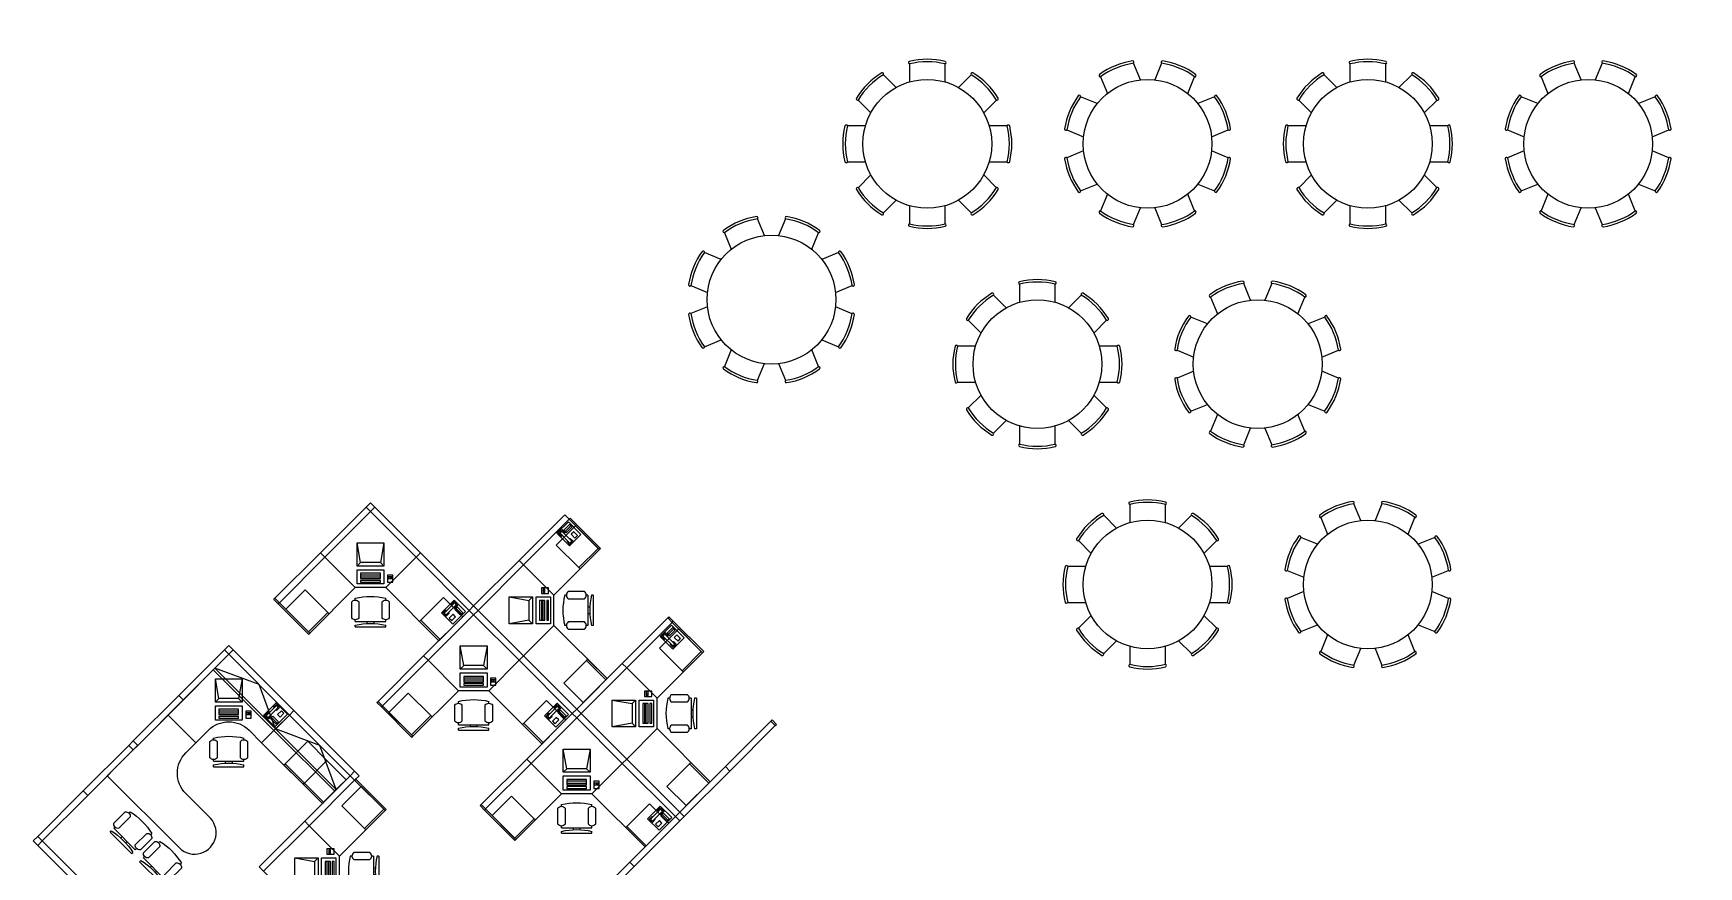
# Model space of a CAD drawing. Extents: x 134 to 3030, y 231 to 1533.
# Drawn here: x 371 to 1301, y 1029 to 1494 of the extents above; entities that cross this region are included whole.
import ezdxf

# ---------------------------------------------------------------- set-up
doc = ezdxf.new("R2010")
doc.units = 0
doc.header["$LTSCALE"] = 96
doc.header["$MEASUREMENT"] = 0
doc.layers.get('0').update_dxf_attribs({"linetype": 'CONTINUOUS'})
for name, color, linetype, lineweight in [('A-FURN-3-WKSF', 200, 'CONTINUOUS', 25), ('A-FURN-P-PEDS', 5, 'CONTINUOUS', 25), ('A-FURN-P-PHWL-46', 1, 'CONTINUOUS', 25), ('A-FURN-P-PHWL-462', 1, 'CONTINUOUS', 25), ('A-FURN-P-SEAT', 4, 'CONTINUOUS', 25), ('A-FURN-P-STOR', 7, 'CONTINUOUS', 25), ('A-FURN-P-WKSF', 200, 'CONTINUOUS', 25), ('A-FURN-P-WKSF2', 200, 'CONTINUOUS', 25), ('COMPUTER-P3', 2, 'CONTINUOUS', 25), ('TELEPHONE-ST12', 3, 'CONTINUOUS', 25)]:
    doc.layers.add(name, color=color, linetype=linetype, lineweight=lineweight)
doc.styles.add('ATTR', font='romans.shx', dxfattribs={"width": 0.8, "height": 2.52})

# ---------------------------------------------------------------- blocks, each defined once
blk = doc.blocks.new('http...pointasearch.autodesk.com.GeneralSymbolsCatalog.idropxml.DESK_CHAIR.xml.DESK_CHAIR')
at = {"linetype": 'Continuous'}
for p, q in [((-8.5, 0), (-8.5, -1)), ((-8.5, 0), (8.5, 0)), ((8.5, 0), (8.5, -1)), ((-10.5, -5), (-10.5, -14)), ((-8.5, -3), (-8.5, -4)), ((-8.5, -3), (8.5, -3)), ((-6.5, -14), (-6.5, -5)), ((-2, -3), (-2, -1.9355)), ((2, -1.9576), (2, -3)), ((6.5, -5), (6.5, -14)), ((8.5, -3), (8.5, -4)), ((10.5, -14), (10.5, -5)), ((-8.5, -15), (-8.5, -16)), ((8.5, -15), (8.5, -16))]:
    blk.add_line(p, q, dxfattribs=at)
for centre, radius, start, end in [((-8.5, -6.5), 2.5, 36.8699, 143.1301), ((0, 34.625), 36.625, 256.5803, 283.4197), ((8.5, -6.5), 2.5, 36.8699, 143.1301), ((-8.5, -12.5), 2.5, 216.8699, 323.1301), ((0, 19.625), 36.625, 256.5803, 283.4197), ((8.5, -12.5), 2.5, 216.8699, 323.1301)]:
    blk.add_arc(centre, radius, start, end, dxfattribs=at)
at = {"style": 'ATTR', "width": 0.8, "flags": 9}
blk.add_attdef('ESTCODE', (0, 0), '', height=0.0042, dxfattribs=at)
blk = doc.blocks.new('http...pointasearch.autodesk.com.GeneralSymbolsCatalog.idropxml.COMPUTER_TERMINAL.xml.COMPUTER_TERMINAL')
for p, q in [((0, -13), (0, 0)), ((2, -11), (0, 0)), ((0, 0), (15, 0)), ((15, 0), (13, -11)), ((15, 0), (15, -13)), ((0, -13), (2, -11)), ((15, -13), (0, -13)), ((0, -15), (15, -15)), ((0, -23), (0, -15)), ((13, -11), (2, -11)), ((13, -17), (2, -17)), ((2, -17), (2, -20)), ((13, -18), (2, -18)), ((13, -11), (15, -13)), ((13, -20), (13, -17)), ((15, -15), (15, -23)), ((17, -18), (17, -22)), ((20, -18), (17, -18)), ((20, -22), (20, -18)), ((15, -23), (0, -23)), ((2, -19), (13, -19)), ((2, -20), (13, -20)), ((13, -21), (2, -21)), ((2, -21), (2, -22)), ((2, -22), (13, -22)), ((13, -22), (13, -21)), ((17, -22), (20, -22)), ((17.5, -19), (17.5, -20)), ((19.5, -19), (17.5, -19)), ((17.5, -20), (19.5, -20)), ((18.5, -19), (18.5, -20)), ((19.5, -20), (19.5, -19))]:
    blk.add_line(p, q)
at = {"style": 'ATTR', "width": 0.8, "flags": 9}
blk.add_attdef('ESTCODE', (0, 0), '', height=0.000059, dxfattribs=at)
blk = doc.blocks.new('http...pointasearch.autodesk.com.GeneralSymbolsCatalog.idropxml.MULTI_LINE_TELEPHONE.xml.MULTI_LINE_TELEPHONE')
for p, q in [((-4.5, 0), (4.5, 0)), ((-4.5, -10), (-4.5, 0)), ((4.5, 0), (4.5, -10)), ((-4, -0.5), (-4, -3)), ((-4, -3), (-3.25, -3)), ((-1.25, -0.5), (-3.75, -0.5)), ((-3.75, -0.5), (-3.75, -2.75)), ((-3.75, -2.75), (-3.25, -2.75)), ((-3.75, -9.5), (-3.75, -7.25)), ((-3.75, -7.25), (-3.25, -7.25)), ((-3.25, -1), (-1.75, -1)), ((-3.25, -1), (-3.25, -9)), ((-3.25, -9), (-1.75, -9)), ((-1.75, -9), (-1.75, -1)), ((-1.75, -2.75), (-1.25, -2.75)), ((-1.75, -3), (-1, -3)), ((-1.75, -7.25), (-1.25, -7.25)), ((-1.25, -2.75), (-1.25, -0.5)), ((-1.25, -7.25), (-1.25, -9.5)), ((-1, -3), (-1, -0.5)), ((-0.5, -1.5), (-0.5, -3.5)), ((4, -1.5), (-0.5, -1.5)), ((-0.5, -2.5), (4, -2.5)), ((-0.5, -3.5), (4, -3.5)), ((0.75, -6), (0.75, -9)), ((2.75, -6), (0.75, -6)), ((0.75, -9), (2.75, -9)), ((2.75, -9), (2.75, -6)), ((4, -3.5), (4, -1.5)), ((4.5, -10), (-4.5, -10)), ((-1.25, -9.5), (-3.75, -9.5))]:
    blk.add_line(p, q)
at = {"style": 'ATTR', "width": 0.8, "flags": 9}
blk.add_attdef('ESTCODE', (0, 0), '', height=0.0000256, dxfattribs=at)
blk = doc.blocks.new('http...pointasearch.autodesk.com.GeneralSymbolsCatalog.idropxml.72_9-PIECE_ROUND_TABLE_S.xml.72_9-PIECE_ROUND_TABLE_S')
at = {"linetype": 'Continuous'}
for p, q in [((-17.38, 31.53), (-24.5, 38.64)), ((-10, 44.64), (-10, 34.58)), ((10, 34.58), (10, 44.64)), ((24.5, 38.64), (17.38, 31.53)), ((-38.64, 24.5), (-31.53, 17.38)), ((31.53, 17.38), (38.64, 24.5)), ((-34.58, 10), (-44.64, 10)), ((44.64, 10), (34.58, 10)), ((-44.64, -10), (-34.58, -10)), ((-31.53, -17.38), (-38.64, -24.5)), ((38.64, -24.5), (31.53, -17.38)), ((34.58, -10), (44.64, -10)), ((-24.5, -38.64), (-17.38, -31.53)), ((-10, -34.58), (-10, -44.64)), ((10, -44.64), (10, -34.58)), ((17.38, -31.53), (24.5, -38.64))]:
    blk.add_line(p, q, dxfattribs=at)
blk.add_circle((0, 0), 36, dxfattribs=at)
for centre, radius, start, end in [((0, 6.01), 41.27, 75.97797, 104.022), ((-4.25, 4.25), 41.27, 120.97797, 149.022), ((-3.25, 3.25), 41.27, 120.97797, 149.022), ((-25.15, 38.97), 0.753, 36.338, 117.19953), ((-25.04, 38.99), 0.652, 326.95, 39.6881), ((-9.77, 45.34), 0.753, 107.8005, 188.662), ((-9.86, 45.28), 0.652, 185.3119, 258.05), ((0, 4.6), 41.27, 75.97797, 104.022), ((9.77, 45.34), 0.753, 351.338, 72.19953), ((9.87, 45.28), 0.652, 281.95, 354.6881), ((25.04, 38.99), 0.652, 140.3119, 213.05), ((3.25, 3.25), 41.27, 30.97797, 59.022), ((25.15, 38.97), 0.753, 62.8005, 143.662), ((4.25, 4.25), 41.27, 30.97797, 59.022), ((-38.97, 25.15), 0.753, 152.8005, 233.662), ((-38.99, 25.04), 0.652, 230.3119, 303.05), ((38.99, 25.04), 0.652, 236.95, 309.6881), ((38.97, 25.15), 0.753, 306.338, 27.19953), ((-6.01, 0), 41.27, 165.97797, 194.022), ((-45.34, 9.77), 0.753, 81.338, 162.19953), ((-4.6, 0), 41.27, 165.97797, 194.022), ((-45.28, 9.87), 0.652, 11.95, 84.6881), ((45.28, 9.86), 0.652, 95.3119, 168.05), ((4.6, 0), 41.27, 345.97797, 14.022), ((45.34, 9.77), 0.753, 17.8005, 98.662), ((6.01, 0), 41.27, 345.97797, 14.022), ((-45.34, -9.77), 0.753, 197.8005, 278.662), ((-45.28, -9.86), 0.652, 275.3119, 348.05), ((45.28, -9.87), 0.652, 191.95, 264.6881), ((45.34, -9.77), 0.753, 261.338, 342.19953), ((-38.97, -25.15), 0.753, 126.338, 207.19953), ((-4.25, -4.25), 41.27, 210.97797, 239.022), ((-38.99, -25.04), 0.652, 56.95, 129.6881), ((-3.25, -3.25), 41.27, 210.97797, 239.022), ((3.25, -3.25), 41.27, 300.97797, 329.022), ((4.25, -4.25), 41.27, 300.97797, 329.022), ((38.99, -25.04), 0.652, 50.3119, 123.05), ((38.97, -25.15), 0.753, 332.8005, 53.662), ((-25.15, -38.97), 0.753, 242.8005, 323.662), ((-25.04, -38.99), 0.652, 320.3119, 33.05), ((-9.77, -45.34), 0.753, 171.338, 252.19953), ((-9.87, -45.28), 0.652, 101.95, 174.6881), ((0, -4.6), 41.27, 255.97797, 284.022), ((0, -6.01), 41.27, 255.97797, 284.022), ((9.86, -45.28), 0.652, 5.3119, 78.05), ((9.77, -45.34), 0.753, 287.8005, 8.662), ((25.04, -38.99), 0.652, 146.95, 219.6881), ((25.15, -38.97), 0.753, 216.338, 297.19953)]:
    blk.add_arc(centre, radius, start, end, dxfattribs=at)
at = {"style": 'ATTR', "width": 0.8, "flags": 9}
blk.add_attdef('ESTCODE', (0, 0), '', height=0.0189, dxfattribs=at)
blk = doc.blocks.new('FILE 1')
at = {"layer": 'A-FURN-P-PEDS'}
blk.add_lwpolyline([(-13.35, 13.35), (-24.13, 2.56), (-11.49, -10.08), (-0.71, 0.71)], close=True, dxfattribs=at)
at = {"layer": 'A-FURN-P-PEDS', "linetype": 'Continuous'}
blk.add_lwpolyline([(-0.71, 0.71), (-11.49, -10.08), (-10.78, -10.78), (0, 0)], close=True, dxfattribs=at)
blk = doc.blocks.new('DESK 1')
at = {"layer": 'A-FURN-P-WKSF'}
blk.add_lwpolyline([(702.31, 1139.66), (719.28, 1122.69), (744.73, 1148.15), (727.76, 1165.12)], close=True, dxfattribs=at)
blk.add_lwpolyline([(719.28, 1122.69), (702.31, 1139.66), (676.85, 1114.2), (702.31, 1088.75), (719.28, 1105.72), (719.28, 1122.69)], dxfattribs=at)
at = {"layer": 'A-FURN-P-WKSF2'}
blk.add_lwpolyline([(748.97, 1076.02), (719.28, 1105.72), (702.31, 1088.75), (732, 1059.05)], close=True, dxfattribs=at)

msp = doc.modelspace()

# ---------------------------------------------------------------- linework, layer by layer
at = {"layer": 'A-FURN-P-PEDS'}
for points in [[(673.76, 1219.12), (662.97, 1208.34), (675.61, 1195.7), (686.4, 1206.48)], [(511.83, 1172.45), (522.61, 1183.24), (535.25, 1170.6), (524.47, 1159.81)], [(599.86, 1178.99), (610.65, 1168.21), (598.01, 1155.57), (587.22, 1166.35)], [(667.22, 1131.09), (678, 1120.3), (690.64, 1132.94), (679.86, 1143.73)], [(569.46, 1114.82), (580.24, 1125.61), (592.88, 1112.97), (582.1, 1102.18)], [(657.49, 1121.36), (668.28, 1110.58), (655.64, 1097.94), (644.85, 1108.72)], [(724.84, 1073.46), (735.63, 1062.67), (748.27, 1075.31), (737.48, 1086.1)], [(627.09, 1057.19), (637.87, 1067.98), (650.51, 1055.34), (639.73, 1044.55)], [(715.12, 1063.73), (725.91, 1052.95), (713.27, 1040.31), (702.48, 1051.1)]]:
    msp.add_lwpolyline(points, close=True, dxfattribs=at)
at = {"layer": 'A-FURN-P-PEDS', "linetype": 'Continuous'}
for points in [[(686.4, 1206.48), (675.61, 1195.7), (676.32, 1194.99), (687.1, 1205.77)], [(524.47, 1159.81), (535.25, 1170.6), (535.96, 1169.89), (525.18, 1159.11)], [(587.22, 1166.35), (598.01, 1155.57), (597.3, 1154.86), (586.52, 1165.65)], [(679.86, 1143.73), (690.64, 1132.94), (691.35, 1133.65), (680.56, 1144.43)], [(582.1, 1102.18), (592.88, 1112.97), (593.59, 1112.26), (582.8, 1101.48)], [(644.85, 1108.72), (655.64, 1097.94), (654.93, 1097.23), (644.15, 1108.02)], [(737.48, 1086.1), (748.27, 1075.31), (748.97, 1076.02), (738.19, 1086.8)], [(639.73, 1044.55), (650.51, 1055.34), (651.22, 1054.63), (640.43, 1043.85)], [(702.48, 1051.1), (713.27, 1040.31), (712.56, 1039.6), (701.78, 1050.39)]]:
    msp.add_lwpolyline(points, close=True, dxfattribs=at)
at = {"layer": 'A-FURN-P-PEDS', "elevation": 0}
for points in [[(524.01, 1098.75), (534.79, 1087.97), (522.16, 1075.33), (511.37, 1086.11)], [(534.79, 1087.97), (545.58, 1077.18), (532.94, 1064.55), (522.16, 1075.33)], [(553.89, 1073.3), (543.1, 1062.51), (555.74, 1049.87), (566.53, 1060.66)]]:
    msp.add_lwpolyline(points, close=True, dxfattribs=at)
at = {"layer": 'A-FURN-P-PEDS', "linetype": 'Continuous', "elevation": 0}
for points in [[(511.37, 1086.11), (522.16, 1075.33), (521.45, 1074.62), (510.66, 1085.4)], [(522.16, 1075.33), (532.94, 1064.55), (532.23, 1063.84), (521.45, 1074.62)], [(566.53, 1060.66), (555.74, 1049.87), (556.45, 1049.17), (567.23, 1059.95)]]:
    msp.add_lwpolyline(points, close=True, dxfattribs=at)
at = {"layer": 'A-FURN-P-PHWL-46'}
for points in [[(533.66, 1201.53), (531.19, 1204.01), (556.64, 1229.46), (559.12, 1226.99)], [(584.57, 1201.53), (587.05, 1204.01), (561.59, 1229.46), (559.12, 1226.99)], [(670.13, 1222.75), (667.66, 1225.22), (642.2, 1199.76), (644.68, 1197.29)], [(508.2, 1176.08), (505.73, 1178.55), (531.19, 1204.01), (533.66, 1201.53)], [(614.27, 1171.83), (616.75, 1174.31), (587.05, 1204.01), (584.57, 1201.53)], [(644.68, 1197.29), (642.2, 1199.76), (616.75, 1174.31), (619.22, 1171.83)], [(507.59, 1175.46), (505.11, 1177.93), (505.73, 1178.55), (508.2, 1176.08)], [(591.29, 1143.9), (588.82, 1146.38), (614.27, 1171.83), (616.75, 1169.36)], [(642.2, 1143.9), (644.68, 1146.38), (619.22, 1171.83), (616.75, 1169.36)], [(727.76, 1165.12), (725.29, 1167.59), (699.83, 1142.14), (702.31, 1139.66)], [(728.38, 1165.73), (725.91, 1168.21), (725.29, 1167.59), (727.76, 1165.12)], [(565.83, 1118.45), (563.36, 1120.92), (588.82, 1146.38), (591.29, 1143.9)], [(671.9, 1114.2), (674.38, 1116.68), (644.68, 1146.38), (642.2, 1143.9)], [(702.31, 1139.66), (699.83, 1142.14), (674.38, 1116.68), (676.85, 1114.2)], [(565.22, 1117.83), (562.74, 1120.3), (563.36, 1120.92), (565.83, 1118.45)], [(648.92, 1086.27), (646.44, 1088.75), (671.9, 1114.2), (674.38, 1111.73)], [(699.83, 1086.27), (702.31, 1088.75), (676.85, 1114.2), (674.38, 1111.73)], [(785.39, 1107.49), (782.92, 1109.96), (757.46, 1084.51), (759.93, 1082.03)], [(786.01, 1108.11), (783.53, 1110.58), (782.92, 1109.96), (785.39, 1107.49)], [(623.46, 1060.82), (620.99, 1063.29), (646.44, 1088.75), (648.92, 1086.27)], [(729.53, 1056.58), (732, 1059.05), (702.31, 1088.75), (699.83, 1086.27)], [(759.93, 1082.03), (757.46, 1084.51), (732, 1059.05), (734.48, 1056.58)], [(622.84, 1060.2), (620.37, 1062.67), (620.99, 1063.29), (623.46, 1060.82)], [(706.55, 1028.64), (704.07, 1031.12), (729.53, 1056.58), (732, 1054.1)], [(681.09, 1003.19), (678.62, 1005.66), (704.07, 1031.12), (706.55, 1028.64)]]:
    msp.add_lwpolyline(points, close=True, dxfattribs=at)
at = {"layer": 'A-FURN-P-PHWL-46', "elevation": 0}
for points in [[(454.45, 1121.82), (451.98, 1124.3), (477.43, 1149.75), (479.91, 1147.28)], [(513.85, 1113.34), (516.32, 1115.81), (482.38, 1149.75), (479.91, 1147.28)], [(428.99, 1096.37), (426.52, 1098.84), (451.98, 1124.3), (454.45, 1121.82)], [(547.79, 1079.39), (550.26, 1081.87), (516.32, 1115.81), (513.85, 1113.34)], [(401.06, 1068.43), (398.59, 1070.91), (424.04, 1096.37), (426.52, 1093.89)], [(375.61, 1042.98), (373.13, 1045.45), (398.59, 1070.91), (401.06, 1068.43)], [(550.26, 1076.92), (547.79, 1079.39), (522.33, 1053.94), (524.81, 1051.46)], [(524.81, 1051.46), (522.33, 1053.94), (496.88, 1028.48), (499.35, 1026.01)], [(398.59, 1015.05), (401.06, 1017.52), (375.61, 1042.98), (373.13, 1040.5)]]:
    msp.add_lwpolyline(points, close=True, dxfattribs=at)
at = {"layer": 'A-FURN-P-PHWL-462'}
for points in [[(561.59, 1229.46), (559.12, 1231.94), (556.64, 1229.46), (559.12, 1226.99)], [(619.22, 1171.83), (616.75, 1174.31), (614.27, 1171.83), (616.75, 1169.36)], [(676.85, 1114.2), (674.38, 1116.68), (671.9, 1114.2), (674.38, 1111.73)], [(734.48, 1056.58), (732, 1059.05), (729.53, 1056.58), (732, 1054.1)]]:
    msp.add_lwpolyline(points, close=True, dxfattribs=at)
at = {"layer": 'A-FURN-P-PHWL-462', "elevation": 0}
for points in [[(482.38, 1149.75), (479.91, 1152.23), (477.43, 1149.75), (479.91, 1147.28)], [(428.99, 1096.37), (426.52, 1098.84), (424.04, 1096.37), (426.52, 1093.89)], [(552.74, 1079.39), (550.26, 1081.87), (547.79, 1079.39), (550.26, 1076.92)], [(375.61, 1042.98), (373.13, 1045.45), (370.66, 1042.98), (373.13, 1040.5)]]:
    msp.add_lwpolyline(points, close=True, dxfattribs=at)
at = {"layer": 'A-FURN-P-STOR', "elevation": 0}
for points in [[(506.07, 1105.56), (513.85, 1113.34), (479.91, 1147.28), (472.13, 1139.5)], [(505.18, 1104.67), (506.07, 1105.56), (472.13, 1139.5), (471.24, 1138.61)], [(540.01, 1071.62), (547.79, 1079.39), (513.85, 1113.34), (506.07, 1105.56)], [(539.13, 1070.73), (540.01, 1071.62), (506.07, 1105.56), (505.18, 1104.67)]]:
    msp.add_lwpolyline(points, close=True, dxfattribs=at)
for points in [[(506.07, 1105.56), (496.88, 1130.31), (472.13, 1139.5)], [(540.01, 1071.62), (530.82, 1096.37), (506.07, 1105.56)]]:
    msp.add_lwpolyline(points, dxfattribs=at)
at = {"layer": 'A-FURN-P-WKSF'}
for points in [[(550.63, 1184.56), (533.66, 1201.53), (559.12, 1226.99), (584.57, 1201.53), (567.6, 1184.56), (550.63, 1184.56)], [(661.65, 1180.32), (644.68, 1197.29), (619.22, 1171.83), (644.68, 1146.38), (661.65, 1163.35), (661.65, 1180.32)], [(608.26, 1126.93), (591.29, 1143.9), (616.75, 1169.36), (642.2, 1143.9), (625.23, 1126.93), (608.26, 1126.93)], [(665.89, 1069.3), (648.92, 1086.27), (674.38, 1111.73), (699.83, 1086.27), (682.86, 1069.3), (665.89, 1069.3)]]:
    msp.add_lwpolyline(points, dxfattribs=at)
for points in [[(644.68, 1197.29), (661.65, 1180.32), (687.1, 1205.77), (670.13, 1222.75)], [(670.75, 1223.36), (687.72, 1206.39), (687.1, 1205.77), (670.13, 1222.75)], [(533.66, 1201.53), (550.63, 1184.56), (525.18, 1159.11), (508.2, 1176.08)], [(507.59, 1175.46), (524.56, 1158.49), (525.18, 1159.11), (508.2, 1176.08)], [(728.38, 1165.73), (745.35, 1148.76), (744.73, 1148.15), (727.76, 1165.12)], [(591.29, 1143.9), (608.26, 1126.93), (582.8, 1101.48), (565.83, 1118.45)], [(565.22, 1117.83), (582.19, 1100.86), (582.8, 1101.48), (565.83, 1118.45)], [(648.92, 1086.27), (665.89, 1069.3), (640.43, 1043.85), (623.46, 1060.82)], [(622.84, 1060.2), (639.82, 1043.23), (640.43, 1043.85), (623.46, 1060.82)]]:
    msp.add_lwpolyline(points, close=True, dxfattribs=at)
at = {"layer": 'A-FURN-P-WKSF', "elevation": 0}
msp.add_lwpolyline([(498.29, 1097.78), (513.85, 1113.34), (479.91, 1147.28), (445.96, 1113.34), (461.52, 1097.78), (468.59, 1104.85, -0.414214), (491.22, 1104.85), (498.29, 1097.78)], format="xyb", dxfattribs=at)
msp.add_lwpolyline([(445.96, 1113.34), (412.02, 1079.39), (452.33, 1039.09, 1.041756), (468.6, 1056.75), (455.86, 1069.49, -0.414214), (455.86, 1092.12), (461.52, 1097.78)], format="xyb", close=True, dxfattribs=at)
for points in [[(513.85, 1113.34), (547.79, 1079.39), (532.23, 1063.84), (498.29, 1097.78)], [(524.81, 1051.46), (541.78, 1034.49), (567.23, 1059.95), (550.26, 1076.92)], [(550.88, 1077.54), (567.85, 1060.57), (567.23, 1059.95), (550.26, 1076.92)]]:
    msp.add_lwpolyline(points, close=True, dxfattribs=at)
msp.add_lwpolyline([(541.78, 1034.49), (524.81, 1051.46), (499.35, 1026.01), (524.81, 1000.55), (541.78, 1017.52), (541.78, 1034.49)], dxfattribs=at)
at = {"layer": 'A-FURN-P-WKSF2'}
for points in [[(597.3, 1154.86), (567.6, 1184.56), (584.57, 1201.53), (614.27, 1171.83)], [(691.35, 1133.65), (661.65, 1163.35), (644.68, 1146.38), (674.38, 1116.68)], [(654.93, 1097.23), (625.23, 1126.93), (642.2, 1143.9), (671.9, 1114.2)], [(712.56, 1039.6), (682.86, 1069.3), (699.83, 1086.27), (729.53, 1056.58)]]:
    msp.add_lwpolyline(points, close=True, dxfattribs=at)

# ---------------------------------------------------------------- block references
for name, p in [('DESK 1', (0, 0)), ('FILE 1', (744.73, 1148.15))]:
    msp.add_blockref(name, p)
at = {"layer": 'A-FURN-3-WKSF', "rotation": 22.50000000000188}
for p in [(993.44, 1432.56, 0), (1239.7, 1432.56, 0), (783.25, 1345.49, 0), (1055.01, 1309.43, 0), (1116.57, 1186.3, 0)]:
    msp.add_blockref('http...pointasearch.autodesk.com.GeneralSymbolsCatalog.idropxml.72_9-PIECE_ROUND_TABLE_S.xml.72_9-PIECE_ROUND_TABLE_S', p, dxfattribs=at)
at = {"layer": 'A-FURN-3-WKSF'}
for p in [(870.32, 1432.56, 0), (1116.57, 1432.56, 0), (931.88, 1309.43, 0), (993.44, 1186.3, 0)]:
    msp.add_blockref('http...pointasearch.autodesk.com.GeneralSymbolsCatalog.idropxml.72_9-PIECE_ROUND_TABLE_S.xml.72_9-PIECE_ROUND_TABLE_S', p, dxfattribs=at)
at = {"layer": 'A-FURN-P-SEAT', "rotation": 270}
for p in [(683.65, 1171.83), (741.28, 1114.2), (563.78, 1026.01, 0)]:
    msp.add_blockref('http...pointasearch.autodesk.com.GeneralSymbolsCatalog.idropxml.DESK_CHAIR.xml.DESK_CHAIR', p, dxfattribs=at)
at = {"layer": 'A-FURN-P-SEAT', "xscale": -1}
for p, rotation in [((559.12, 1162.56), 180.000000000002), ((616.75, 1104.93), 180.000000000002), ((479.91, 1084.46, 0), 179.9999999999967), ((419.54, 1041.87, 0), 134.9999999999967), ((674.38, 1047.3), 180.000000000002), ((436.07, 1025.34, 0), 134.9999999999967)]:
    msp.add_blockref('http...pointasearch.autodesk.com.GeneralSymbolsCatalog.idropxml.DESK_CHAIR.xml.DESK_CHAIR', p, dxfattribs=dict(at, rotation=rotation))
at = {"layer": 'COMPUTER-P3'}
for p, rotation in [((551.62, 1209.56), 359.9999999999978), ((636.65, 1164.33), 89.99999999999993), ((609.25, 1151.93), 359.9999999999978), ((472.41, 1133.54, 0), 359.9999999999772), ((694.28, 1106.7), 89.99999999999993), ((666.88, 1094.3), 359.9999999999978), ((516.78, 1018.51, 0), 89.99999999999993)]:
    msp.add_blockref('http...pointasearch.autodesk.com.GeneralSymbolsCatalog.idropxml.COMPUTER_TERMINAL.xml.COMPUTER_TERMINAL', p, dxfattribs=dict(at, rotation=rotation))
at = {"layer": 'TELEPHONE-ST12'}
for p, rotation in [((666.52, 1218.08, 0), 45), ((609.01, 1174.41), 314.9999999999943), ((724.14, 1160.45, 0), 45), ((666.64, 1116.78), 314.9999999999943), ((724.27, 1059.15), 314.9999999999943)]:
    msp.add_blockref('http...pointasearch.autodesk.com.GeneralSymbolsCatalog.idropxml.MULTI_LINE_TELEPHONE.xml.MULTI_LINE_TELEPHONE', p, dxfattribs=dict(at, rotation=rotation))
at = {"layer": 'TELEPHONE-ST12', "xscale": -1, "rotation": 134.9999999999967}
msp.add_blockref('http...pointasearch.autodesk.com.GeneralSymbolsCatalog.idropxml.MULTI_LINE_TELEPHONE.xml.MULTI_LINE_TELEPHONE', (502.43, 1109.91, 0), dxfattribs=at)

doc.saveas('drawing.dxf')
